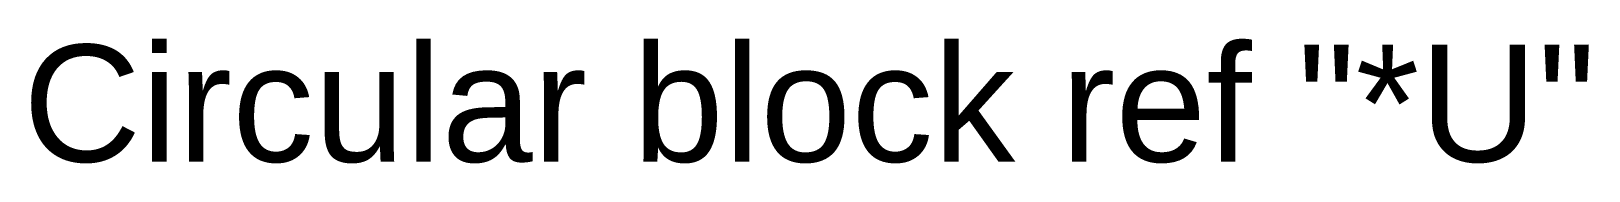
# Model space of a CAD drawing. Extents: x 71 to 3057337, y -14 to 345257.
# Drawn here: x 71 to 13352, y -14 to 1053 of the extents above.
import ezdxf

# ---------------------------------------------------------------- set-up
doc = ezdxf.new("R2010")
doc.units = 0
doc.header["$LTSCALE"] = 1000
doc.header["$MEASUREMENT"] = 0
for name, color, linetype in [('02DIM', 1, 'CONTINUOUS'), ('03BORDER', 3, 'CONTINUOUS'), ('07COLUMN', 4, 'CONTINUOUS'), ('11SMALLTEXT', 2, 'CONTINUOUS'), ('DIM', 1, 'CONTINUOUS'), ('KHUNG', 9, 'CONTINUOUS')]:
    doc.layers.add(name, color=color, linetype=linetype)
doc.styles.add('ARIAL', font='arial.ttf', dxfattribs={"width": 0.6})

# ---------------------------------------------------------------- blocks, each defined once
blk = doc.blocks.new('*U1')
at = {"layer": '11SMALLTEXT', "style": 'ARIAL'}
blk.add_text('Circular block ref "*U"', height=1000, dxfattribs=at).set_placement((0, 0))
blk = doc.blocks.new('*U2')
at = {"layer": '11SMALLTEXT', "style": 'ARIAL'}
blk.add_text('Circular block ref "*U"', height=1000, dxfattribs=at).set_placement((0, 0))
blk = doc.blocks.new('*U3')
at = {"layer": '11SMALLTEXT', "style": 'ARIAL'}
blk.add_text('Circular block ref "*U"', height=1000, dxfattribs=at).set_placement((0, 0))
blk = doc.blocks.new('*U4')
at = {"layer": '11SMALLTEXT', "style": 'ARIAL'}
blk.add_text('Circular block ref "*U"', height=1000, dxfattribs=at).set_placement((0, 0))
blk = doc.blocks.new('*U5')
at = {"layer": '11SMALLTEXT', "style": 'ARIAL'}
blk.add_text('Circular block ref "*U"', height=1000, dxfattribs=at).set_placement((0, 0))
blk = doc.blocks.new('*U7')
at = {"layer": '02DIM', "style": 'ARIAL'}
blk.add_text('Circular block ref "*U"', height=1000, dxfattribs=at).set_placement((0, 0))
blk = doc.blocks.new('*U8')
at = {"layer": '02DIM', "style": 'ARIAL'}
blk.add_text('Circular block ref "*U"', height=1000, dxfattribs=at).set_placement((0, 0))
blk = doc.blocks.new('*U9')
at = {"layer": '02DIM', "style": 'ARIAL'}
blk.add_text('Circular block ref "*U"', height=1000, dxfattribs=at).set_placement((0, 0))
blk = doc.blocks.new('*U10')
at = {"layer": '02DIM', "style": 'ARIAL'}
blk.add_text('Circular block ref "*U"', height=1000, dxfattribs=at).set_placement((0, 0))
blk = doc.blocks.new('*U11')
at = {"layer": '03BORDER', "style": 'ARIAL'}
blk.add_text('Circular block ref "*U"', height=1000, dxfattribs=at).set_placement((0, 0))
blk = doc.blocks.new('*U12')
at = {"layer": '03BORDER', "style": 'ARIAL'}
blk.add_text('Circular block ref "*U"', height=1000, dxfattribs=at).set_placement((0, 0))
blk = doc.blocks.new('*U13')
at = {"layer": '03BORDER', "style": 'ARIAL'}
blk.add_text('Circular block ref "*U"', height=1000, dxfattribs=at).set_placement((0, 0))
blk = doc.blocks.new('*U14')
at = {"layer": '03BORDER', "style": 'ARIAL'}
blk.add_text('Circular block ref "*U"', height=1000, dxfattribs=at).set_placement((0, 0))
blk = doc.blocks.new('*U15')
at = {"layer": 'KHUNG', "style": 'ARIAL'}
blk.add_text('Circular block ref "*U"', height=1000, dxfattribs=at).set_placement((0, 0))
blk = doc.blocks.new('*U16')
at = {"layer": 'KHUNG', "style": 'ARIAL'}
blk.add_text('Circular block ref "*U"', height=1000, dxfattribs=at).set_placement((0, 0))
blk = doc.blocks.new('*U17')
at = {"layer": 'KHUNG', "style": 'ARIAL'}
blk.add_text('Circular block ref "*U"', height=1000, dxfattribs=at).set_placement((0, 0))
blk = doc.blocks.new('*U18')
at = {"layer": 'KHUNG', "style": 'ARIAL'}
blk.add_text('Circular block ref "*U"', height=1000, dxfattribs=at).set_placement((0, 0))
blk = doc.blocks.new('*U19')
at = {"layer": 'KHUNG', "style": 'ARIAL'}
blk.add_text('Circular block ref "*U"', height=1000, dxfattribs=at).set_placement((0, 0))
blk = doc.blocks.new('*U20')
at = {"layer": 'KHUNG', "style": 'ARIAL'}
blk.add_text('Circular block ref "*U"', height=1000, dxfattribs=at).set_placement((0, 0))
blk = doc.blocks.new('*U21')
at = {"layer": 'KHUNG', "style": 'ARIAL'}
blk.add_text('Circular block ref "*U"', height=1000, dxfattribs=at).set_placement((0, 0))
blk = doc.blocks.new('*U22')
at = {"layer": 'KHUNG', "style": 'ARIAL'}
blk.add_text('Circular block ref "*U"', height=1000, dxfattribs=at).set_placement((0, 0))
blk = doc.blocks.new('*U23')
at = {"layer": 'KHUNG', "style": 'ARIAL'}
blk.add_text('Circular block ref "*U"', height=1000, dxfattribs=at).set_placement((0, 0))
blk = doc.blocks.new('*U24')
at = {"layer": 'KHUNG', "style": 'ARIAL'}
blk.add_text('Circular block ref "*U"', height=1000, dxfattribs=at).set_placement((0, 0))
blk = doc.blocks.new('*U25')
at = {"layer": 'KHUNG', "style": 'ARIAL'}
blk.add_text('Circular block ref "*U"', height=1000, dxfattribs=at).set_placement((0, 0))
blk = doc.blocks.new('*U26')
at = {"layer": 'KHUNG', "style": 'ARIAL'}
blk.add_text('Circular block ref "*U"', height=1000, dxfattribs=at).set_placement((0, 0))
blk = doc.blocks.new('*U27')
at = {"layer": 'KHUNG', "style": 'ARIAL'}
blk.add_text('Circular block ref "*U"', height=1000, dxfattribs=at).set_placement((0, 0))
blk = doc.blocks.new('*U28')
at = {"layer": 'KHUNG', "style": 'ARIAL'}
blk.add_text('Circular block ref "*U"', height=1000, dxfattribs=at).set_placement((0, 0))
blk = doc.blocks.new('*U29')
at = {"layer": 'KHUNG', "style": 'ARIAL'}
blk.add_text('Circular block ref "*U"', height=1000, dxfattribs=at).set_placement((0, 0))
blk = doc.blocks.new('*U30')
at = {"layer": 'KHUNG', "style": 'ARIAL'}
blk.add_text('Circular block ref "*U"', height=1000, dxfattribs=at).set_placement((0, 0))
blk = doc.blocks.new('*U31')
at = {"layer": 'KHUNG', "style": 'ARIAL'}
blk.add_text('Circular block ref "*U"', height=1000, dxfattribs=at).set_placement((0, 0))
blk = doc.blocks.new('*U32')
at = {"layer": 'KHUNG', "style": 'ARIAL'}
blk.add_text('Circular block ref "*U"', height=1000, dxfattribs=at).set_placement((0, 0))
blk = doc.blocks.new('*U33')
at = {"layer": 'KHUNG', "style": 'ARIAL'}
blk.add_text('Circular block ref "*U"', height=1000, dxfattribs=at).set_placement((0, 0))
blk = doc.blocks.new('*U34')
at = {"layer": 'KHUNG', "style": 'ARIAL'}
blk.add_text('Circular block ref "*U"', height=1000, dxfattribs=at).set_placement((0, 0))
blk = doc.blocks.new('*U35')
at = {"layer": 'KHUNG', "style": 'ARIAL'}
blk.add_text('Circular block ref "*U"', height=1000, dxfattribs=at).set_placement((0, 0))
blk = doc.blocks.new('*U36')
at = {"layer": 'KHUNG', "style": 'ARIAL'}
blk.add_text('Circular block ref "*U"', height=1000, dxfattribs=at).set_placement((0, 0))
blk = doc.blocks.new('*U37')
at = {"layer": 'KHUNG', "style": 'ARIAL'}
blk.add_text('Circular block ref "*U"', height=1000, dxfattribs=at).set_placement((0, 0))
blk = doc.blocks.new('*U38')
at = {"layer": 'KHUNG', "style": 'ARIAL'}
blk.add_text('Circular block ref "*U"', height=1000, dxfattribs=at).set_placement((0, 0))
blk = doc.blocks.new('*U39')
at = {"layer": 'KHUNG', "style": 'ARIAL'}
blk.add_text('Circular block ref "*U"', height=1000, dxfattribs=at).set_placement((0, 0))
blk = doc.blocks.new('*U40')
at = {"layer": 'KHUNG', "style": 'ARIAL'}
blk.add_text('Circular block ref "*U"', height=1000, dxfattribs=at).set_placement((0, 0))
blk = doc.blocks.new('*U41')
at = {"layer": 'KHUNG', "style": 'ARIAL'}
blk.add_text('Circular block ref "*U"', height=1000, dxfattribs=at).set_placement((0, 0))
blk = doc.blocks.new('*U42')
at = {"layer": 'KHUNG', "style": 'ARIAL'}
blk.add_text('Circular block ref "*U"', height=1000, dxfattribs=at).set_placement((0, 0))
blk = doc.blocks.new('*U210')
at = {"layer": '11SMALLTEXT', "style": 'ARIAL'}
blk.add_text('Circular block ref "*U"', height=1000, dxfattribs=at).set_placement((0, 0))
blk = doc.blocks.new('*U211')
at = {"layer": '11SMALLTEXT', "style": 'ARIAL'}
blk.add_text('Circular block ref "*U"', height=1000, dxfattribs=at).set_placement((0, 0))
blk = doc.blocks.new('*U212')
at = {"layer": '11SMALLTEXT', "style": 'ARIAL'}
blk.add_text('Circular block ref "*U"', height=1000, dxfattribs=at).set_placement((0, 0))
blk = doc.blocks.new('*U213')
at = {"layer": '11SMALLTEXT', "style": 'ARIAL'}
blk.add_text('Circular block ref "*U"', height=1000, dxfattribs=at).set_placement((0, 0))
blk = doc.blocks.new('*U214')
at = {"layer": '11SMALLTEXT', "style": 'ARIAL'}
blk.add_text('Circular block ref "*U"', height=1000, dxfattribs=at).set_placement((0, 0))
blk = doc.blocks.new('*U215')
at = {"layer": '11SMALLTEXT', "style": 'ARIAL'}
blk.add_text('Circular block ref "*U"', height=1000, dxfattribs=at).set_placement((0, 0))
blk = doc.blocks.new('*U216')
at = {"layer": '11SMALLTEXT', "style": 'ARIAL'}
blk.add_text('Circular block ref "*U"', height=1000, dxfattribs=at).set_placement((0, 0))
blk = doc.blocks.new('*U217')
at = {"layer": '11SMALLTEXT', "style": 'ARIAL'}
blk.add_text('Circular block ref "*U"', height=1000, dxfattribs=at).set_placement((0, 0))
blk = doc.blocks.new('*U218')
at = {"layer": '02DIM', "style": 'ARIAL'}
blk.add_text('Circular block ref "*U"', height=1000, dxfattribs=at).set_placement((0, 0))
blk = doc.blocks.new('*U219')
at = {"layer": '02DIM', "style": 'ARIAL'}
blk.add_text('Circular block ref "*U"', height=1000, dxfattribs=at).set_placement((0, 0))
blk = doc.blocks.new('*U220')
at = {"layer": '02DIM', "style": 'ARIAL'}
blk.add_text('Circular block ref "*U"', height=1000, dxfattribs=at).set_placement((0, 0))
blk = doc.blocks.new('*U221')
at = {"layer": '02DIM', "style": 'ARIAL'}
blk.add_text('Circular block ref "*U"', height=1000, dxfattribs=at).set_placement((0, 0))
blk = doc.blocks.new('*U222')
at = {"layer": '02DIM', "style": 'ARIAL'}
blk.add_text('Circular block ref "*U"', height=1000, dxfattribs=at).set_placement((0, 0))
blk = doc.blocks.new('*U223')
at = {"layer": '02DIM', "style": 'ARIAL'}
blk.add_text('Circular block ref "*U"', height=1000, dxfattribs=at).set_placement((0, 0))
blk = doc.blocks.new('*U224')
at = {"layer": '02DIM', "style": 'ARIAL'}
blk.add_text('Circular block ref "*U"', height=1000, dxfattribs=at).set_placement((0, 0))
blk = doc.blocks.new('*U225')
at = {"layer": '02DIM', "style": 'ARIAL'}
blk.add_text('Circular block ref "*U"', height=1000, dxfattribs=at).set_placement((0, 0))
blk = doc.blocks.new('*U237')
at = {"layer": '07COLUMN', "style": 'ARIAL'}
blk.add_text('Circular block ref "*U"', height=1000, dxfattribs=at).set_placement((0, 0))
blk = doc.blocks.new('*U238')
at = {"layer": '07COLUMN', "style": 'ARIAL'}
blk.add_text('Circular block ref "*U"', height=1000, dxfattribs=at).set_placement((0, 0))
blk = doc.blocks.new('*U239')
at = {"layer": '07COLUMN', "style": 'ARIAL'}
blk.add_text('Circular block ref "*U"', height=1000, dxfattribs=at).set_placement((0, 0))
blk = doc.blocks.new('*U240')
at = {"layer": '07COLUMN', "style": 'ARIAL'}
blk.add_text('Circular block ref "*U"', height=1000, dxfattribs=at).set_placement((0, 0))
blk = doc.blocks.new('*U241')
at = {"layer": '07COLUMN', "style": 'ARIAL'}
blk.add_text('Circular block ref "*U"', height=1000, dxfattribs=at).set_placement((0, 0))
blk = doc.blocks.new('*U242')
at = {"layer": '07COLUMN', "style": 'ARIAL'}
blk.add_text('Circular block ref "*U"', height=1000, dxfattribs=at).set_placement((0, 0))
blk = doc.blocks.new('*U243')
at = {"layer": '07COLUMN', "style": 'ARIAL'}
blk.add_text('Circular block ref "*U"', height=1000, dxfattribs=at).set_placement((0, 0))
blk = doc.blocks.new('*U244')
at = {"layer": '07COLUMN', "style": 'ARIAL'}
blk.add_text('Circular block ref "*U"', height=1000, dxfattribs=at).set_placement((0, 0))
blk = doc.blocks.new('*U245')
at = {"layer": '11SMALLTEXT', "style": 'ARIAL'}
blk.add_text('Circular block ref "*U"', height=1000, dxfattribs=at).set_placement((0, 0))
blk = doc.blocks.new('*U246')
at = {"layer": '11SMALLTEXT', "style": 'ARIAL'}
blk.add_text('Circular block ref "*U"', height=1000, dxfattribs=at).set_placement((0, 0))
blk = doc.blocks.new('*U247')
at = {"layer": '11SMALLTEXT', "style": 'ARIAL'}
blk.add_text('Circular block ref "*U"', height=1000, dxfattribs=at).set_placement((0, 0))
blk = doc.blocks.new('*U248')
at = {"layer": '11SMALLTEXT', "style": 'ARIAL'}
blk.add_text('Circular block ref "*U"', height=1000, dxfattribs=at).set_placement((0, 0))
blk = doc.blocks.new('*U253')
at = {"layer": '11SMALLTEXT', "style": 'ARIAL'}
blk.add_text('Circular block ref "*U"', height=1000, dxfattribs=at).set_placement((0, 0))
blk = doc.blocks.new('*U254')
at = {"layer": '11SMALLTEXT', "style": 'ARIAL'}
blk.add_text('Circular block ref "*U"', height=1000, dxfattribs=at).set_placement((0, 0))
blk = doc.blocks.new('*U255')
at = {"layer": '11SMALLTEXT', "style": 'ARIAL'}
blk.add_text('Circular block ref "*U"', height=1000, dxfattribs=at).set_placement((0, 0))
blk = doc.blocks.new('*U256')
at = {"layer": '11SMALLTEXT', "style": 'ARIAL'}
blk.add_text('Circular block ref "*U"', height=1000, dxfattribs=at).set_placement((0, 0))
blk = doc.blocks.new('*U343')
at = {"layer": 'DIM', "style": 'ARIAL'}
blk.add_text('Circular block ref "*U"', height=1000, dxfattribs=at).set_placement((0, 0))
blk = doc.blocks.new('*U344')
at = {"layer": 'DIM', "style": 'ARIAL'}
blk.add_text('Circular block ref "*U"', height=1000, dxfattribs=at).set_placement((0, 0))
blk = doc.blocks.new('*U345')
at = {"layer": 'DIM', "style": 'ARIAL'}
blk.add_text('Circular block ref "*U"', height=1000, dxfattribs=at).set_placement((0, 0))
blk = doc.blocks.new('*U346')
at = {"layer": 'DIM', "style": 'ARIAL'}
blk.add_text('Circular block ref "*U"', height=1000, dxfattribs=at).set_placement((0, 0))

msp = doc.modelspace()

# ---------------------------------------------------------------- block references
at = {"layer": '02DIM'}
for name in ['*U7', '*U8', '*U9', '*U10', '*U218', '*U219', '*U220', '*U221', '*U222', '*U223', '*U224', '*U225']:
    msp.add_blockref(name, (0, 0), dxfattribs=at)
at = {"layer": '03BORDER'}
for name in ['*U11', '*U12', '*U13', '*U14']:
    msp.add_blockref(name, (0, 0), dxfattribs=at)
at = {"layer": '07COLUMN'}
for name in ['*U237', '*U238', '*U239', '*U240', '*U241', '*U242', '*U243', '*U244']:
    msp.add_blockref(name, (0, 0), dxfattribs=at)
at = {"layer": '11SMALLTEXT'}
for name in ['*U1', '*U2', '*U3', '*U4', '*U5', '*U210', '*U211', '*U212', '*U213', '*U214', '*U215', '*U216', '*U217', '*U245', '*U246', '*U247', '*U248', '*U253', '*U254', '*U255', '*U256']:
    msp.add_blockref(name, (0, 0), dxfattribs=at)
at = {"layer": 'DIM'}
for name in ['*U343', '*U344', '*U345', '*U346']:
    msp.add_blockref(name, (0, 0), dxfattribs=at)
at = {"layer": 'KHUNG'}
for name in ['*U15', '*U16', '*U17', '*U18', '*U19', '*U20', '*U21', '*U22', '*U23', '*U24', '*U25', '*U26', '*U27', '*U28', '*U29', '*U30', '*U31', '*U32', '*U33', '*U34', '*U35', '*U36', '*U37', '*U38', '*U39', '*U40', '*U41', '*U42']:
    msp.add_blockref(name, (0, 0), dxfattribs=at)

doc.saveas('drawing.dxf')
